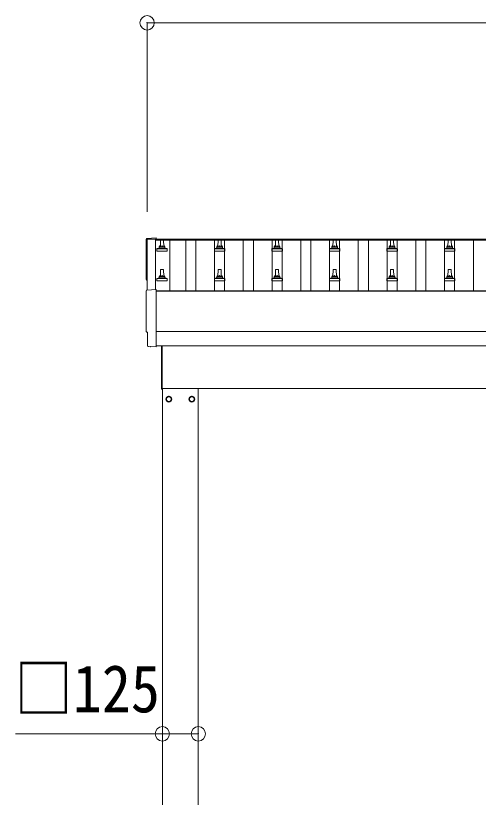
# Model space of a CAD drawing. Units: millimetres at full size, sheet at 1:50; details may follow other scales. Extents: x -14053 to 14053, y -9700 to 9700.
# Drawn here: x -8320 to -6711, y -3486 to -771 of the extents above; entities that cross this region are included whole.
import ezdxf
from ezdxf.enums import TextEntityAlignment as Align

# ---------------------------------------------------------------- set-up
doc = ezdxf.new("R2010")
doc.units = ezdxf.units.MM
doc.header["$LTSCALE"] = 50
doc.header["$PDMODE"] = 32
doc.header["$PDSIZE"] = 50
for name, color, linetype, lineweight in [('0-1_Defpoints', 4, 'Continuous', 9), ('0-3_SHAPE', 5, 'Continuous', 5), ('0-6_PARTS1', 6, 'Continuous', 9)]:
    doc.layers.add(name, color=color, linetype=linetype, lineweight=lineweight)
doc.styles.add('ＭＳ ゴシック', font='')
doc.styles.get('ＭＳ ゴシック').set_extended_font_data('MS Gothic')

msp = doc.modelspace()

# ---------------------------------------------------------------- linework, layer by layer
at = {"layer": '0-1_Defpoints'}
for p, q in [((-7862.79, -1723.65), (-7862.79, -1547.61)), ((-7862.79, -1547.61), (-7833.79, -1547.61)), ((-7833.79, -1546.65), (-1787.79, -1546.65)), ((-7833.79, -1546.65), (-7833.79, -1550.23)), ((-7833.79, -1547.61), (-7833.79, -1722.13)), ((-7833.79, -1550.23), (-1787.79, -1550.23)), ((-7831.79, -1726.26), (-1789.79, -1726.26)), ((-7831.79, -1728.15), (-1789.79, -1728.15)), ((-1789.79, -1868.04), (-7831.79, -1868.04)), ((-7851.42, -1920.89), (-7858.34, -1920.52)), ((-7831.79, -1917.86), (-1789.79, -1917.86)), ((-7831.79, -1919.88), (-7831.79, -1920.89)), ((-7812.79, -2068.26), (-7812.79, -1917.96)), ((-7810.79, -1917.96), (-7810.79, -2068.26)), ((-7810.79, -2068.26), (-7812.79, -2068.26)), ((-7810.79, -2065.76), (-1907.55, -2065.76)), ((-7809.79, -5565.76), (-7809.79, -2065.76)), ((-7684.79, -2065.76), (-7684.79, -5565.76)), ((-7778.69, -2102.51), (-7778.79, -2102.51)), ((-7778.69, -2103.01), (-7778.79, -2103.01)), ((-7715.88, -2102.51), (-7715.78, -2102.51)), ((-7715.88, -2103.01), (-7715.78, -2103.01))]:
    msp.add_line(p, q, dxfattribs=at)
for points in [[(-7863.36, -1544.25), (-7831.79, -1542.59), (-7831.79, -1546.65)], [(-7863.36, -1723.68), (-7831.79, -1722.03), (-7831.79, -1919.88)], [(-7861.18, -1917.53), (-7861.18, -1870.5), (-7861.78, -1870.5)], [(-7850.68, -1920.61), (-7850.01, -1919.98), (-7831.79, -1920.89)]]:
    msp.add_lwpolyline(points, dxfattribs=at)
for points in [[(-7787.29, -2092.95), (-7795.79, -2097.85), (-7795.79, -2107.67), (-7787.29, -2112.58), (-7778.79, -2107.67), (-7778.79, -2097.85)], [(-7707.29, -2092.95), (-7698.79, -2097.85), (-7698.79, -2107.67), (-7707.29, -2112.58), (-7715.79, -2107.67), (-7715.79, -2097.85)]]:
    msp.add_lwpolyline(points, close=True, dxfattribs=at)
for centre, radius in [((-7787.29, -2102.76), 10), ((-7787.29, -2102.76), 8.5), ((-7707.29, -2102.76), 10), ((-7707.29, -2102.76), 8.5)]:
    msp.add_circle(centre, radius, dxfattribs=at)
for centre, start, end in [((-7787.29, -2102.76), 171.25399, 188.74601), ((-7787.29, -2102.76), 111.25399, 128.74601), ((-7787.29, -2102.76), 231.25399, 248.74601), ((-7787.29, -2102.76), 51.25399, 68.74601), ((-7787.29, -2102.76), 291.25399, 308.74601), ((-7787.29, -2102.76), 1.66581, 8.74601), ((-7787.29, -2102.76), 351.25399, 358.33419), ((-7707.29, -2102.76), 171.25399, 178.33419), ((-7707.29, -2102.76), 181.66581, 188.74601), ((-7707.29, -2102.76), 111.25399, 128.74601), ((-7707.29, -2102.76), 231.25399, 248.74601), ((-7707.29, -2102.76), 51.25399, 68.74601), ((-7707.29, -2102.76), 291.25399, 308.74601), ((-7707.29, -2102.76), 351.25399, 8.74601)]:
    msp.add_arc(centre, 8.6, start, end, dxfattribs=at)
for centre, major_axis, ratio, start_param, end_param in [((-7863.2, -1547.24), (-3, 0), 0.99863, 4.7647489, 6.2979817), ((-12629.06, -1617.67), (4763.38, 0), 0.99863, 6.2686928, 6.2979817), ((-7861.78, -1686.67), (-4.41, 0), 0.99863, 6.2686928, 7.6252171), ((-7863.2, -1726.68), (-3, 0), 0.99863, 4.7647489, 6.2979817), ((-12629.06, -1797.1), (4763.38, 0), 0.99863, 6.2686928, 6.2979817), ((-7861.78, -1866.1), (-4.41, 0), 0.99863, 6.2686928, 7.8539816), ((-7858.17, -1917.52), (-2.18, -2.07), 0.9974, 5.5252311, 7.0411395), ((-7851.37, -1919.89), (-0.727, -0.69), 0.9974, 0.7579542, 1.5707963)]:
    msp.add_ellipse(centre, major_axis=major_axis, ratio=ratio, start_param=start_param, end_param=end_param, dxfattribs=at)
at = {"layer": '0-3_SHAPE'}
for p, q in [((-7820.79, -1577.38), (-7820.79, -1573.17)), ((-7819.79, -1573.17), (-7801.79, -1573.17)), ((-7816.79, -1573.17), (-7816.06, -1549.64)), ((-7815.06, -1548.67), (-7806.51, -1548.67)), ((-7805.51, -1549.64), (-7804.79, -1573.17)), ((-7800.79, -1577.38), (-7800.79, -1573.17)), ((-7620.79, -1577.38), (-7620.79, -1573.17)), ((-7619.79, -1573.17), (-7601.79, -1573.17)), ((-7616.79, -1573.17), (-7616.06, -1549.64)), ((-7615.06, -1548.67), (-7606.51, -1548.67)), ((-7605.51, -1549.64), (-7604.79, -1573.17)), ((-7600.79, -1577.38), (-7600.79, -1573.17)), ((-7420.79, -1577.38), (-7420.79, -1573.17)), ((-7419.79, -1573.17), (-7401.79, -1573.17)), ((-7416.79, -1573.17), (-7416.06, -1549.64)), ((-7415.06, -1548.67), (-7406.51, -1548.67)), ((-7405.51, -1549.64), (-7404.79, -1573.17)), ((-7400.79, -1577.38), (-7400.79, -1573.17)), ((-7220.79, -1577.38), (-7220.79, -1573.17)), ((-7219.79, -1573.17), (-7201.79, -1573.17)), ((-7216.79, -1573.17), (-7216.06, -1549.64)), ((-7215.06, -1548.67), (-7206.51, -1548.67)), ((-7205.51, -1549.64), (-7204.79, -1573.17)), ((-7200.79, -1577.38), (-7200.79, -1573.17)), ((-7020.79, -1577.38), (-7020.79, -1573.17)), ((-7019.79, -1573.17), (-7001.79, -1573.17)), ((-7016.79, -1573.17), (-7016.06, -1549.64)), ((-7015.06, -1548.67), (-7006.51, -1548.67)), ((-7005.51, -1549.64), (-7004.79, -1573.17)), ((-7000.79, -1577.38), (-7000.79, -1573.17)), ((-6820.79, -1577.38), (-6820.79, -1573.17)), ((-6819.79, -1573.17), (-6801.79, -1573.17)), ((-6816.79, -1573.17), (-6816.06, -1549.64)), ((-6815.06, -1548.67), (-6806.51, -1548.67)), ((-6805.51, -1549.64), (-6804.79, -1573.17)), ((-6800.79, -1577.38), (-6800.79, -1573.17)), ((-7829.04, -1588.67), (-7829.04, -1580.95)), ((-7792.54, -1588.67), (-7829.04, -1588.67)), ((-7828.66, -1580.17), (-7792.92, -1580.17)), ((-7828.27, -1579.98), (-7821.55, -1578.35)), ((-7821.17, -1578.17), (-7800.41, -1578.17)), ((-7793.3, -1579.98), (-7800.02, -1578.35)), ((-7792.54, -1588.67), (-7792.54, -1580.95)), ((-7629.04, -1588.67), (-7629.04, -1580.95)), ((-7592.54, -1588.67), (-7629.04, -1588.67)), ((-7628.66, -1580.17), (-7592.92, -1580.17)), ((-7628.27, -1579.98), (-7621.55, -1578.35)), ((-7621.17, -1578.17), (-7600.41, -1578.17)), ((-7593.3, -1579.98), (-7600.02, -1578.35)), ((-7592.54, -1588.67), (-7592.54, -1580.95)), ((-7429.04, -1588.67), (-7429.04, -1580.95)), ((-7392.54, -1588.67), (-7429.04, -1588.67)), ((-7428.66, -1580.17), (-7392.92, -1580.17)), ((-7428.27, -1579.98), (-7421.55, -1578.35)), ((-7421.17, -1578.17), (-7400.41, -1578.17)), ((-7393.3, -1579.98), (-7400.02, -1578.35)), ((-7392.54, -1588.67), (-7392.54, -1580.95)), ((-7229.04, -1588.67), (-7229.04, -1580.95)), ((-7192.54, -1588.67), (-7229.04, -1588.67)), ((-7228.66, -1580.17), (-7192.92, -1580.17)), ((-7228.27, -1579.98), (-7221.55, -1578.35)), ((-7221.17, -1578.17), (-7200.41, -1578.17)), ((-7193.3, -1579.98), (-7200.02, -1578.35)), ((-7192.54, -1588.67), (-7192.54, -1580.95)), ((-7029.04, -1588.67), (-7029.04, -1580.95)), ((-6992.54, -1588.67), (-7029.04, -1588.67)), ((-7028.66, -1580.17), (-6992.92, -1580.17)), ((-7028.27, -1579.98), (-7021.55, -1578.35)), ((-7021.17, -1578.17), (-7000.41, -1578.17)), ((-6993.3, -1579.98), (-7000.02, -1578.35)), ((-6992.54, -1588.67), (-6992.54, -1580.95)), ((-6829.04, -1588.67), (-6829.04, -1580.95)), ((-6792.54, -1588.67), (-6829.04, -1588.67)), ((-6828.66, -1580.17), (-6792.92, -1580.17)), ((-6828.27, -1579.98), (-6821.55, -1578.35)), ((-6821.17, -1578.17), (-6800.41, -1578.17)), ((-6793.3, -1579.98), (-6800.02, -1578.35)), ((-6792.54, -1588.67), (-6792.54, -1580.95)), ((-7816.79, -1676.5), (-7816.06, -1652.97)), ((-7815.06, -1652), (-7806.51, -1652)), ((-7805.51, -1652.97), (-7804.79, -1676.5)), ((-7616.79, -1676.5), (-7616.06, -1652.97)), ((-7615.06, -1652), (-7606.51, -1652)), ((-7605.51, -1652.97), (-7604.79, -1676.5)), ((-7416.79, -1676.5), (-7416.06, -1652.97)), ((-7415.06, -1652), (-7406.51, -1652)), ((-7405.51, -1652.97), (-7404.79, -1676.5)), ((-7216.79, -1676.5), (-7216.06, -1652.97)), ((-7215.06, -1652), (-7206.51, -1652)), ((-7205.51, -1652.97), (-7204.79, -1676.5)), ((-7016.79, -1676.5), (-7016.06, -1652.97)), ((-7015.06, -1652), (-7006.51, -1652)), ((-7005.51, -1652.97), (-7004.79, -1676.5)), ((-6816.79, -1676.5), (-6816.06, -1652.97)), ((-6815.06, -1652), (-6806.51, -1652)), ((-6805.51, -1652.97), (-6804.79, -1676.5)), ((-7828.66, -1683.5), (-7792.92, -1683.5)), ((-7828.27, -1683.31), (-7821.55, -1681.68)), ((-7821.17, -1681.5), (-7800.41, -1681.5)), ((-7820.79, -1680.71), (-7820.79, -1676.5)), ((-7819.79, -1676.5), (-7801.79, -1676.5)), ((-7800.79, -1680.71), (-7800.79, -1676.5)), ((-7793.3, -1683.31), (-7800.02, -1681.68)), ((-7628.66, -1683.5), (-7592.92, -1683.5)), ((-7628.27, -1683.31), (-7621.55, -1681.68)), ((-7621.17, -1681.5), (-7600.41, -1681.5)), ((-7620.79, -1680.71), (-7620.79, -1676.5)), ((-7619.79, -1676.5), (-7601.79, -1676.5)), ((-7600.79, -1680.71), (-7600.79, -1676.5)), ((-7593.3, -1683.31), (-7600.02, -1681.68)), ((-7428.66, -1683.5), (-7392.92, -1683.5)), ((-7428.27, -1683.31), (-7421.55, -1681.68)), ((-7421.17, -1681.5), (-7400.41, -1681.5)), ((-7420.79, -1680.71), (-7420.79, -1676.5)), ((-7419.79, -1676.5), (-7401.79, -1676.5)), ((-7400.79, -1680.71), (-7400.79, -1676.5)), ((-7393.3, -1683.31), (-7400.02, -1681.68)), ((-7228.66, -1683.5), (-7192.92, -1683.5)), ((-7228.27, -1683.31), (-7221.55, -1681.68)), ((-7221.17, -1681.5), (-7200.41, -1681.5)), ((-7220.79, -1680.71), (-7220.79, -1676.5)), ((-7219.79, -1676.5), (-7201.79, -1676.5)), ((-7200.79, -1680.71), (-7200.79, -1676.5)), ((-7193.3, -1683.31), (-7200.02, -1681.68)), ((-7028.66, -1683.5), (-6992.92, -1683.5)), ((-7028.27, -1683.31), (-7021.55, -1681.68)), ((-7021.17, -1681.5), (-7000.41, -1681.5)), ((-7020.79, -1680.71), (-7020.79, -1676.5)), ((-7019.79, -1676.5), (-7001.79, -1676.5)), ((-7000.79, -1680.71), (-7000.79, -1676.5)), ((-6993.3, -1683.31), (-7000.02, -1681.68)), ((-6828.66, -1683.5), (-6792.92, -1683.5)), ((-6828.27, -1683.31), (-6821.55, -1681.68)), ((-6821.17, -1681.5), (-6800.41, -1681.5)), ((-6820.79, -1680.71), (-6820.79, -1676.5)), ((-6819.79, -1676.5), (-6801.79, -1676.5)), ((-6800.79, -1680.71), (-6800.79, -1676.5)), ((-6793.3, -1683.31), (-6800.02, -1681.68)), ((-7829.04, -1692), (-7829.04, -1684.29)), ((-7792.54, -1692), (-7829.04, -1692)), ((-7792.54, -1692), (-7792.54, -1684.29)), ((-7629.04, -1692), (-7629.04, -1684.29)), ((-7592.54, -1692), (-7629.04, -1692)), ((-7592.54, -1692), (-7592.54, -1684.29)), ((-7429.04, -1692), (-7429.04, -1684.29)), ((-7392.54, -1692), (-7429.04, -1692)), ((-7392.54, -1692), (-7392.54, -1684.29)), ((-7229.04, -1692), (-7229.04, -1684.29)), ((-7192.54, -1692), (-7229.04, -1692)), ((-7192.54, -1692), (-7192.54, -1684.29)), ((-7029.04, -1692), (-7029.04, -1684.29)), ((-6992.54, -1692), (-7029.04, -1692)), ((-6992.54, -1692), (-6992.54, -1684.29)), ((-6829.04, -1692), (-6829.04, -1684.29)), ((-6792.54, -1692), (-6829.04, -1692)), ((-6792.54, -1692), (-6792.54, -1684.29))]:
    msp.add_line(p, q, dxfattribs=at)
at = {"layer": '0-3_SHAPE', "color": 4, "lineweight": 9}
for p, q in [((-7784.29, -1550.23), (-7784.29, -1726.26)), ((-7728.29, -1726.26), (-7728.29, -1550.23)), ((-7693.29, -1726.26), (-7693.29, -1550.23)), ((-7628.29, -1726.26), (-7628.29, -1550.23)), ((-7593.29, -1726.26), (-7593.29, -1550.23)), ((-7528.29, -1726.26), (-7528.29, -1550.23)), ((-7493.29, -1726.26), (-7493.29, -1550.23)), ((-7428.29, -1726.26), (-7428.29, -1550.23)), ((-7393.29, -1726.26), (-7393.29, -1550.23)), ((-7328.29, -1726.26), (-7328.29, -1550.23)), ((-7293.29, -1726.26), (-7293.29, -1550.23)), ((-7228.29, -1726.26), (-7228.29, -1550.23)), ((-7193.29, -1726.26), (-7193.29, -1550.23)), ((-7128.29, -1726.26), (-7128.29, -1550.23)), ((-7093.29, -1726.26), (-7093.29, -1550.23)), ((-7028.29, -1726.26), (-7028.29, -1550.23)), ((-6993.29, -1726.26), (-6993.29, -1550.23)), ((-6928.29, -1726.26), (-6928.29, -1550.23)), ((-6893.29, -1726.26), (-6893.29, -1550.23)), ((-6828.29, -1726.26), (-6828.29, -1550.23)), ((-6793.29, -1726.26), (-6793.29, -1550.23)), ((-6728.29, -1726.26), (-6728.29, -1550.23))]:
    msp.add_line(p, q, dxfattribs=at)
at = {"layer": '0-3_SHAPE'}
for centre, radius, start, end in [((-7816.7, -1573.8), 4.13, 90, 171.17633), ((-7819.79, -1574.17), 1, 90, 180), ((-7815.06, -1549.67), 1, 90, 178.60509), ((-7807.45, -1573.17), 4.83, 133.60282, 180), ((-7814.12, -1573.17), 4.83, 0, 46.39718), ((-7806.51, -1549.67), 1, 1.39491, 90), ((-7804.87, -1573.8), 4.13, 8.82367, 90), ((-7801.79, -1574.17), 1, 0, 90), ((-7616.7, -1573.8), 4.13, 90, 171.17633), ((-7619.79, -1574.17), 1, 90, 180), ((-7615.06, -1549.67), 1, 90, 178.60509), ((-7607.45, -1573.17), 4.83, 133.60282, 180), ((-7614.12, -1573.17), 4.83, 0, 46.39718), ((-7606.51, -1549.67), 1, 1.39491, 90), ((-7604.87, -1573.8), 4.13, 8.82367, 90), ((-7601.79, -1574.17), 1, 0, 90), ((-7416.7, -1573.8), 4.13, 90, 171.17633), ((-7419.79, -1574.17), 1, 90, 180), ((-7415.06, -1549.67), 1, 90, 178.60509), ((-7407.45, -1573.17), 4.83, 133.60282, 180), ((-7414.12, -1573.17), 4.83, 0, 46.39718), ((-7406.51, -1549.67), 1, 1.39491, 90), ((-7404.87, -1573.8), 4.13, 8.82367, 90), ((-7401.79, -1574.17), 1, 0, 90), ((-7216.7, -1573.8), 4.13, 90, 171.17633), ((-7219.79, -1574.17), 1, 90, 180), ((-7215.06, -1549.67), 1, 90, 178.60509), ((-7207.45, -1573.17), 4.83, 133.60282, 180), ((-7214.12, -1573.17), 4.83, 0, 46.39718), ((-7206.51, -1549.67), 1, 1.39491, 90), ((-7204.87, -1573.8), 4.13, 8.82367, 90), ((-7201.79, -1574.17), 1, 0, 90), ((-7016.7, -1573.8), 4.13, 90, 171.17633), ((-7019.79, -1574.17), 1, 90, 180), ((-7015.06, -1549.67), 1, 90, 178.60509), ((-7007.45, -1573.17), 4.83, 133.60282, 180), ((-7014.12, -1573.17), 4.83, 0, 46.39718), ((-7006.51, -1549.67), 1, 1.39491, 90), ((-7004.87, -1573.8), 4.13, 8.82367, 90), ((-7001.79, -1574.17), 1, 0, 90), ((-6816.7, -1573.8), 4.13, 90, 171.17633), ((-6819.79, -1574.17), 1, 90, 180), ((-6815.06, -1549.67), 1, 90, 178.60509), ((-6807.45, -1573.17), 4.83, 133.60282, 180), ((-6814.12, -1573.17), 4.83, 0, 46.39718), ((-6806.51, -1549.67), 1, 1.39491, 90), ((-6804.87, -1573.8), 4.13, 8.82367, 90), ((-6801.79, -1574.17), 1, 0, 90), ((-7828.04, -1580.95), 1, 103.62699, 180), ((-7821.79, -1577.38), 1, 283.62699, 0), ((-7799.79, -1577.38), 1, 180, 256.37301), ((-7793.54, -1580.95), 1, 0, 76.37301), ((-7628.04, -1580.95), 1, 103.62699, 180), ((-7621.79, -1577.38), 1, 283.62699, 0), ((-7599.79, -1577.38), 1, 180, 256.37301), ((-7593.54, -1580.95), 1, 0, 76.37301), ((-7428.04, -1580.95), 1, 103.62699, 180), ((-7421.79, -1577.38), 1, 283.62699, 0), ((-7399.79, -1577.38), 1, 180, 256.37301), ((-7393.54, -1580.95), 1, 0, 76.37301), ((-7228.04, -1580.95), 1, 103.62699, 180), ((-7221.79, -1577.38), 1, 283.62699, 0), ((-7199.79, -1577.38), 1, 180, 256.37301), ((-7193.54, -1580.95), 1, 0, 76.37301), ((-7028.04, -1580.95), 1, 103.62699, 180), ((-7021.79, -1577.38), 1, 283.62699, 0), ((-6999.79, -1577.38), 1, 180, 256.37301), ((-6993.54, -1580.95), 1, 0, 76.37301), ((-6828.04, -1580.95), 1, 103.62699, 180), ((-6821.79, -1577.38), 1, 283.62699, 0), ((-6799.79, -1577.38), 1, 180, 256.37301), ((-6793.54, -1580.95), 1, 0, 76.37301), ((-7815.06, -1653), 1, 90, 178.60509), ((-7806.51, -1653), 1, 1.39491, 90), ((-7615.06, -1653), 1, 90, 178.60509), ((-7606.51, -1653), 1, 1.39491, 90), ((-7415.06, -1653), 1, 90, 178.60509), ((-7406.51, -1653), 1, 1.39491, 90), ((-7215.06, -1653), 1, 90, 178.60509), ((-7206.51, -1653), 1, 1.39491, 90), ((-7015.06, -1653), 1, 90, 178.60509), ((-7006.51, -1653), 1, 1.39491, 90), ((-6815.06, -1653), 1, 90, 178.60509), ((-6806.51, -1653), 1, 1.39491, 90), ((-7828.04, -1684.29), 1, 103.62699, 180), ((-7821.79, -1680.71), 1, 283.62699, 0), ((-7816.7, -1677.13), 4.13, 90, 171.17633), ((-7819.79, -1677.5), 1, 90, 180), ((-7807.45, -1676.5), 4.83, 133.60282, 180), ((-7814.12, -1676.5), 4.83, 0, 46.39718), ((-7804.87, -1677.13), 4.13, 8.82367, 90), ((-7801.79, -1677.5), 1, 0, 90), ((-7799.79, -1680.71), 1, 180, 256.37301), ((-7793.54, -1684.29), 1, 0, 76.37301), ((-7628.04, -1684.29), 1, 103.62699, 180), ((-7621.79, -1680.71), 1, 283.62699, 0), ((-7616.7, -1677.13), 4.13, 90, 171.17633), ((-7619.79, -1677.5), 1, 90, 180), ((-7607.45, -1676.5), 4.83, 133.60282, 180), ((-7614.12, -1676.5), 4.83, 0, 46.39718), ((-7604.87, -1677.13), 4.13, 8.82367, 90), ((-7601.79, -1677.5), 1, 0, 90), ((-7599.79, -1680.71), 1, 180, 256.37301), ((-7593.54, -1684.29), 1, 0, 76.37301), ((-7428.04, -1684.29), 1, 103.62699, 180), ((-7421.79, -1680.71), 1, 283.62699, 0), ((-7416.7, -1677.13), 4.13, 90, 171.17633), ((-7419.79, -1677.5), 1, 90, 180), ((-7407.45, -1676.5), 4.83, 133.60282, 180), ((-7414.12, -1676.5), 4.83, 0, 46.39718), ((-7404.87, -1677.13), 4.13, 8.82367, 90), ((-7401.79, -1677.5), 1, 0, 90), ((-7399.79, -1680.71), 1, 180, 256.37301), ((-7393.54, -1684.29), 1, 0, 76.37301), ((-7228.04, -1684.29), 1, 103.62699, 180), ((-7221.79, -1680.71), 1, 283.62699, 0), ((-7216.7, -1677.13), 4.13, 90, 171.17633), ((-7219.79, -1677.5), 1, 90, 180), ((-7207.45, -1676.5), 4.83, 133.60282, 180), ((-7214.12, -1676.5), 4.83, 0, 46.39718), ((-7204.87, -1677.13), 4.13, 8.82367, 90), ((-7201.79, -1677.5), 1, 0, 90), ((-7199.79, -1680.71), 1, 180, 256.37301), ((-7193.54, -1684.29), 1, 0, 76.37301), ((-7028.04, -1684.29), 1, 103.62699, 180), ((-7021.79, -1680.71), 1, 283.62699, 0), ((-7016.7, -1677.13), 4.13, 90, 171.17633), ((-7019.79, -1677.5), 1, 90, 180), ((-7007.45, -1676.5), 4.83, 133.60282, 180), ((-7014.12, -1676.5), 4.83, 0, 46.39718), ((-7004.87, -1677.13), 4.13, 8.82367, 90), ((-7001.79, -1677.5), 1, 0, 90), ((-6999.79, -1680.71), 1, 180, 256.37301), ((-6993.54, -1684.29), 1, 0, 76.37301), ((-6828.04, -1684.29), 1, 103.62699, 180), ((-6821.79, -1680.71), 1, 283.62699, 0), ((-6816.7, -1677.13), 4.13, 90, 171.17633), ((-6819.79, -1677.5), 1, 90, 180), ((-6807.45, -1676.5), 4.83, 133.60282, 180), ((-6814.12, -1676.5), 4.83, 0, 46.39718), ((-6804.87, -1677.13), 4.13, 8.82367, 90), ((-6801.79, -1677.5), 1, 0, 90), ((-6799.79, -1680.71), 1, 180, 256.37301), ((-6793.54, -1684.29), 1, 0, 76.37301)]:
    msp.add_arc(centre, radius, start, end, dxfattribs=at)
at = {"layer": '0-6_PARTS1'}
for p, q in [((-7862.79, -795.53), (-7862.79, -1452.17)), ((-7862.79, -795.53), (-1758.79, -795.53)), ((-7809.79, -3265.45), (-8320.16, -3265.45)), ((-7809.79, -3265.45), (-7684.79, -3265.45))]:
    msp.add_line(p, q, dxfattribs=at)
for p in [(-7862.79, -795.53), (-7809.79, -3265.45), (-7684.79, -3265.45)]:
    msp.add_point(p, dxfattribs=at)

# ---------------------------------------------------------------- texts
at = {"layer": '0-6_PARTS1', "color": 7, "style": 'ＭＳ ゴシック', "width": 0.9}
msp.add_text('□125', height=165, dxfattribs=at).set_placement((-8324.06, -3240.45), align=Align.BOTTOM_LEFT)

doc.saveas('drawing.dxf')
